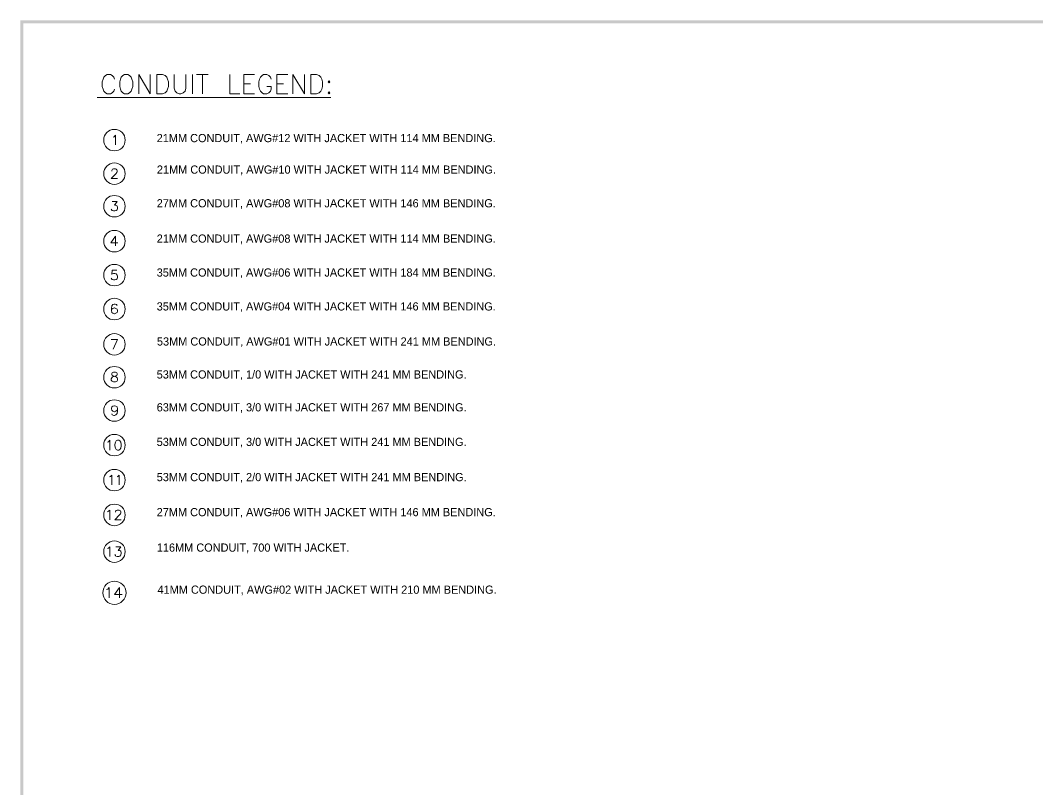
# Model space of a CAD drawing. Header units: millimetres. Extents: x 1.5 to 41.7, y 0.8 to 32.4.
# Drawn here: x 1.54 to 22.43, y 16.55 to 32.35 of the extents above; entities that cross this region are included whole.
import ezdxf

# ---------------------------------------------------------------- set-up
doc = ezdxf.new("R2010")
doc.units = ezdxf.units.MM
for name, color, linetype in [('PDF_Geometry', 7, 'Continuous'), ('PDF_Solid Fills', 7, 'Continuous'), ('PDF_Text', 7, 'Continuous')]:
    doc.layers.add(name, color=color, linetype=linetype)
doc.styles.get("Standard").update_dxf_attribs({"font": 'gdt.shx'})

msp = doc.modelspace()

# ---------------------------------------------------------------- linework, layer by layer
at = {"layer": 'PDF_Geometry', "lineweight": 0, "transparency": 33554687}
for points in [[(3.474, 31.148), (3.457, 31.186), (3.423, 31.223), (3.389, 31.24), (3.322, 31.24), (3.289, 31.223), (3.255, 31.186), (3.238, 31.148), (3.221, 31.089), (3.221, 30.997), (3.238, 30.938), (3.255, 30.9), (3.289, 30.862), (3.322, 30.845), (3.389, 30.845), (3.423, 30.862), (3.457, 30.9), (3.474, 30.938)], [(3.969, 30.845), (3.969, 31.24), (4.205, 30.845), (4.205, 31.24)], [(4.7, 31.24), (4.7, 30.959), (4.717, 30.9), (4.751, 30.862), (4.801, 30.845), (4.835, 30.845), (4.885, 30.862), (4.923, 30.9), (4.94, 30.959), (4.94, 31.24)], [(5.074, 31.24), (5.074, 30.845)], [(5.158, 31.24), (5.398, 31.24)], [(5.28, 31.24), (5.28, 30.845)], [(5.839, 31.24), (5.839, 30.845), (6.045, 30.845)], [(6.351, 30.845), (6.129, 30.845), (6.129, 31.24), (6.351, 31.24)], [(6.692, 31.148), (6.675, 31.186), (6.641, 31.223), (6.603, 31.24), (6.536, 31.24), (6.503, 31.223), (6.469, 31.186), (6.452, 31.148), (6.435, 31.089), (6.435, 30.997), (6.452, 30.938), (6.469, 30.9), (6.503, 30.862), (6.536, 30.845), (6.603, 30.845), (6.641, 30.862), (6.675, 30.9), (6.692, 30.938), (6.692, 30.997), (6.603, 30.997)], [(7.032, 30.845), (6.809, 30.845), (6.809, 31.24), (7.032, 31.24)], [(7.133, 30.845), (7.133, 31.24), (7.372, 30.845), (7.372, 31.24)], [(6.129, 31.051), (6.263, 31.051)], [(6.809, 31.051), (6.944, 31.051)], [(3.116, 30.766), (7.914, 30.766)], [(3.448, 29.955), (3.465, 29.963), (3.495, 29.992), (3.495, 29.795)], [(3.415, 29.257), (3.415, 29.266), (3.423, 29.282), (3.432, 29.295), (3.452, 29.303), (3.49, 29.303), (3.507, 29.295), (3.52, 29.282), (3.528, 29.266), (3.528, 29.245), (3.52, 29.228), (3.499, 29.198), (3.406, 29.106), (3.537, 29.106)], [(3.423, 28.635), (3.528, 28.635), (3.469, 28.56), (3.499, 28.56), (3.52, 28.551), (3.528, 28.539), (3.537, 28.514), (3.537, 28.493), (3.528, 28.463), (3.507, 28.446), (3.482, 28.438), (3.452, 28.438), (3.423, 28.446), (3.415, 28.455), (3.406, 28.476)], [(3.495, 27.719), (3.495, 27.921), (3.398, 27.787), (3.541, 27.787)], [(3.52, 27.22), (3.423, 27.22), (3.415, 27.136), (3.423, 27.144), (3.452, 27.152), (3.482, 27.152), (3.507, 27.144), (3.528, 27.123), (3.537, 27.098), (3.537, 27.077), (3.528, 27.047), (3.507, 27.031), (3.482, 27.022), (3.452, 27.022), (3.423, 27.031), (3.415, 27.039), (3.406, 27.06)], [(3.524, 26.497), (3.511, 26.514), (3.486, 26.526), (3.465, 26.526), (3.436, 26.514), (3.419, 26.489), (3.41, 26.438), (3.41, 26.392), (3.419, 26.354), (3.436, 26.337), (3.465, 26.325), (3.474, 26.325), (3.503, 26.337), (3.524, 26.354), (3.532, 26.383), (3.532, 26.392), (3.524, 26.421), (3.503, 26.438), (3.474, 26.451), (3.465, 26.451), (3.436, 26.438), (3.419, 26.421), (3.41, 26.392)], [(3.406, 25.799), (3.537, 25.799), (3.444, 25.602)], [(3.532, 24.375), (3.524, 24.346), (3.503, 24.325), (3.474, 24.316), (3.465, 24.316), (3.436, 24.325), (3.419, 24.346), (3.41, 24.375), (3.41, 24.384), (3.419, 24.413), (3.436, 24.43), (3.465, 24.438), (3.474, 24.438), (3.503, 24.43), (3.524, 24.413), (3.532, 24.375), (3.532, 24.325), (3.524, 24.279), (3.503, 24.249), (3.474, 24.241), (3.457, 24.241), (3.427, 24.249), (3.419, 24.27)], [(3.331, 23.69), (3.347, 23.699), (3.377, 23.728), (3.377, 23.527)], [(3.373, 22.976), (3.389, 22.985), (3.419, 23.014), (3.419, 22.812)], [(3.524, 22.976), (3.541, 22.985), (3.57, 23.014), (3.57, 22.812)], [(3.331, 22.258), (3.347, 22.27), (3.377, 22.296), (3.377, 22.098)], [(3.49, 22.249), (3.49, 22.258), (3.499, 22.279), (3.507, 22.287), (3.528, 22.296), (3.566, 22.296), (3.583, 22.287), (3.595, 22.279), (3.604, 22.258), (3.604, 22.241), (3.595, 22.22), (3.574, 22.195), (3.482, 22.098), (3.612, 22.098)], [(3.331, 21.504), (3.347, 21.516), (3.377, 21.541), (3.377, 21.344)], [(3.499, 21.541), (3.604, 21.541), (3.545, 21.466), (3.574, 21.466), (3.595, 21.457), (3.604, 21.449), (3.612, 21.42), (3.612, 21.403), (3.604, 21.373), (3.583, 21.352), (3.558, 21.344), (3.528, 21.344), (3.499, 21.352), (3.49, 21.365), (3.482, 21.382)], [(3.311, 20.663), (3.334, 20.672), (3.365, 20.704), (3.365, 20.491)], [(3.578, 20.491), (3.578, 20.704), (3.474, 20.564), (3.627, 20.564)]]:
    msp.add_lwpolyline(points, dxfattribs=at)
for points in [[(3.679, 31.24), (3.646, 31.223), (3.612, 31.186), (3.595, 31.148), (3.579, 31.089), (3.579, 30.997), (3.595, 30.938), (3.612, 30.9), (3.646, 30.862), (3.679, 30.845), (3.747, 30.845), (3.78, 30.862), (3.814, 30.9), (3.831, 30.938), (3.847, 30.997), (3.847, 31.089), (3.831, 31.148), (3.814, 31.186), (3.78, 31.223), (3.747, 31.24)], [(4.343, 30.845), (4.343, 31.24), (4.461, 31.24), (4.511, 31.223), (4.545, 31.186), (4.562, 31.148), (4.583, 31.089), (4.583, 30.997), (4.562, 30.938), (4.545, 30.9), (4.511, 30.862), (4.461, 30.845)], [(7.507, 30.845), (7.507, 31.24), (7.624, 31.24), (7.679, 31.223), (7.713, 31.186), (7.729, 31.148), (7.746, 31.089), (7.746, 30.997), (7.729, 30.938), (7.713, 30.9), (7.679, 30.862), (7.624, 30.845)], [(7.881, 31.11), (7.864, 31.089), (7.881, 31.072), (7.897, 31.089)], [(7.881, 30.883), (7.864, 30.862), (7.881, 30.845), (7.897, 30.862)], [(3.452, 25.127), (3.423, 25.115), (3.415, 25.098), (3.415, 25.077), (3.423, 25.06), (3.444, 25.052), (3.482, 25.039), (3.507, 25.031), (3.528, 25.014), (3.537, 24.993), (3.537, 24.963), (3.528, 24.947), (3.52, 24.938), (3.49, 24.926), (3.452, 24.926), (3.423, 24.938), (3.415, 24.947), (3.406, 24.963), (3.406, 24.993), (3.415, 25.014), (3.432, 25.031), (3.461, 25.039), (3.499, 25.052), (3.52, 25.06), (3.528, 25.077), (3.528, 25.098), (3.52, 25.115), (3.49, 25.127)], [(3.537, 23.728), (3.507, 23.716), (3.49, 23.69), (3.482, 23.64), (3.482, 23.615), (3.49, 23.564), (3.507, 23.539), (3.537, 23.527), (3.558, 23.527), (3.583, 23.539), (3.604, 23.564), (3.612, 23.615), (3.612, 23.64), (3.604, 23.69), (3.583, 23.716), (3.558, 23.728)]]:
    msp.add_lwpolyline(points, close=True, dxfattribs=at)
for centre, radius in [((3.471, 29.893), 0.221), ((3.472, 29.204), 0.22), ((3.472, 28.536), 0.22), ((3.471, 27.818), 0.221), ((3.472, 27.12), 0.22), ((3.471, 26.423), 0.221), ((3.472, 25.7), 0.22), ((3.471, 25.024), 0.221), ((3.471, 24.339), 0.221), ((3.472, 23.629), 0.22), ((3.471, 22.911), 0.221), ((3.471, 22.196), 0.221), ((3.471, 21.442), 0.221), ((3.471, 20.597), 0.238)]:
    msp.add_circle(centre, radius, dxfattribs=at)
at = {"layer": 'PDF_Solid Fills', "lineweight": 9, "transparency": 33554687}
for points in [[(1.538, 0.755), (1.602, 0.818), (1.538, 32.353)], [(1.602, 0.818), (1.538, 32.353), (1.602, 32.29)], [(1.538, 32.353), (1.602, 32.29), (41.661, 32.353)], [(1.602, 32.29), (41.661, 32.353), (41.661, 32.29)]]:
    msp.add_solid(points, dxfattribs=at)

# ---------------------------------------------------------------- texts
at = {"layer": 'PDF_Text', "transparency": 33554687}
for s, p in [('21MM CONDUIT, AWG#12 WITH JACKET WITH 114 MM BENDING. ', (4.339, 29.851)), ('21MM CONDUIT, AWG#10 WITH JACKET WITH 114 MM BENDING. ', (4.343, 29.204)), ('27MM CONDUIT, AWG#08 WITH JACKET WITH 146 MM BENDING. ', (4.34, 28.512)), ('21MM CONDUIT, AWG#08 WITH JACKET WITH 114 MM BENDING. ', (4.34, 27.787)), ('35MM CONDUIT, AWG#06 WITH JACKET WITH 184 MM BENDING. ', (4.339, 27.09)), ('35MM CONDUIT, AWG#04 WITH JACKET WITH 146 MM BENDING. ', (4.339, 26.394)), ('53MM CONDUIT, AWG#01 WITH JACKET WITH 241 MM BENDING. ', (4.344, 25.674)), ('53MM CONDUIT, 1/0 WITH JACKET WITH 241 MM BENDING. ', (4.339, 24.997)), ('63MM CONDUIT, 3/0 WITH JACKET WITH 267 MM BENDING. ', (4.339, 24.322)), ('53MM CONDUIT, 3/0 WITH JACKET WITH 241 MM BENDING. ', (4.339, 23.612)), ('53MM CONDUIT, 2/0 WITH JACKET WITH 241 MM BENDING. ', (4.34, 22.889)), ('27MM CONDUIT, AWG#06 WITH JACKET WITH 146 MM BENDING. ', (4.339, 22.169)), ('116MM CONDUIT, 700 WITH JACKET. ', (4.341, 21.441)), ('41MM CONDUIT, AWG#02 WITH JACKET WITH 210 MM BENDING. ', (4.356, 20.577))]:
    msp.add_text(s, height=0.168, dxfattribs=at).set_placement(p)

doc.saveas('drawing.dxf')
